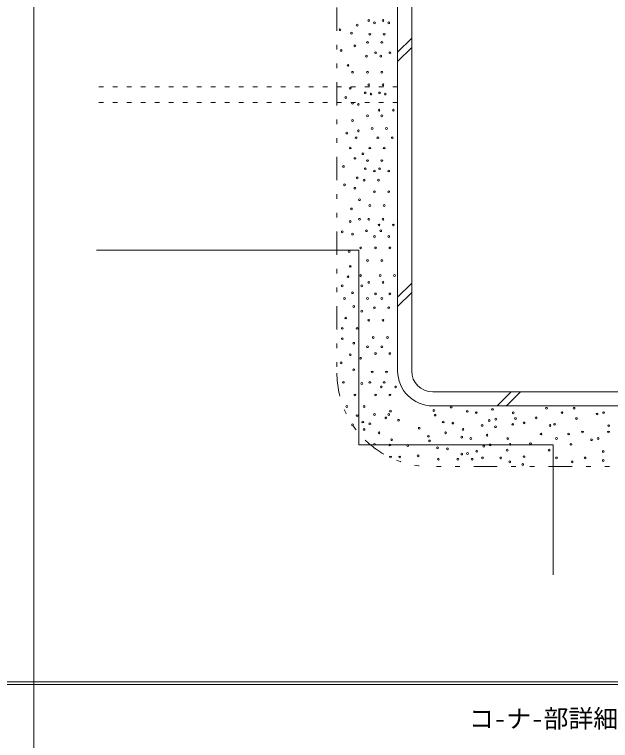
# Model space of a CAD drawing. Units: millimetres, scale not verified. Extents: x -1209 to 1209, y -852 to 852.
# Drawn here: x 395.6 to 778.5, y -11.3 to 455.3 of the extents above; entities that cross this region are included whole.
import ezdxf
from ezdxf.enums import TextEntityAlignment as Align

# ---------------------------------------------------------------- set-up
doc = ezdxf.new("R2010")
doc.units = ezdxf.units.MM
doc.header["$LTSCALE"] = 3
doc.linetypes.add('USER1', pattern=[3, 1, -2])
doc.linetypes.add('USER6', pattern=[16, 5, -3, 1, -3, 1, -3])
for name, color, linetype, lineweight in [('0-1_0-0WAKU', 7, 'Continuous', 18), ('0-7_0-6HIFUKU', 4, 'Continuous', 18), ('0-8_0-7KUTAI', 6, 'Continuous', 18)]:
    doc.layers.add(name, color=color, linetype=linetype, lineweight=lineweight)
doc.styles.add('ＭＳ ゴシック', font='')
doc.styles.get('ＭＳ ゴシック').set_extended_font_data('MS Gothic')

msp = doc.modelspace()

# ---------------------------------------------------------------- linework, layer by layer
at = {"layer": '0-1_0-0WAKU'}
for p, q in [((408, 850), (408, -799)), ((-1207, 26.35), (1207, 26.35)), ((-1207, 24.65), (1207, 24.65))]:
    msp.add_line(p, q, dxfattribs=at)
at = {"layer": '0-7_0-6HIFUKU', "linetype": 'USER6'}
for p, q in [((602.755, 603.792), (602.755, 224.792)), ((1041.751, 164.792), (662.755, 164.792))]:
    msp.add_line(p, q, dxfattribs=at)
at = {"layer": '0-7_0-6HIFUKU'}
for centre in [(615.753, 448.469), (623.135, 451.421), (626.825, 449.945), (632.349, 451.421), (636.04, 449.945), (604.682, 445.516), (612.063, 443.302), (623.873, 442.564), (633.087, 442.564), (614.277, 435.183), (622.397, 437.397), (631.611, 437.397), (605.42, 432.23), (627.563, 430.754), (636.778, 430.754), (621.658, 428.54), (630.873, 428.54), (609.849, 422.635), (612.801, 418.206), (622.397, 418.206), (631.611, 418.206), (623.135, 410.087), (632.349, 410.087), (611.325, 407.872), (608.372, 401.967), (620.92, 404.92), (624.611, 404.182), (630.135, 404.92), (633.825, 404.182), (612.801, 398.277), (616.492, 397.538), (629.778, 393.848), (638.992, 393.848), (612.801, 387.205), (622.397, 390.157), (631.611, 390.157), (625.349, 382.038), (634.563, 382.038), (609.11, 379.085), (616.492, 380.562), (615.015, 376.133), (629.04, 376.133), (638.254, 376.133), (611.325, 369.49), (623.873, 369.49), (633.087, 369.49), (619.444, 365.799), (614.277, 362.847), (622.397, 361.371), (631.611, 361.371), (606.896, 357.68), (620.92, 356.204), (626.825, 354.727), (630.135, 356.204), (636.04, 354.727), (615.753, 350.299), (607.634, 345.87), (620.182, 348.822), (629.397, 348.822), (614.277, 343.656), (626.825, 341.441), (636.04, 341.441), (617.23, 336.274), (623.873, 332.584), (633.087, 332.584), (612.063, 330.369), (611.325, 322.25), (617.23, 323.726), (623.135, 323.726), (632.349, 323.726), (629.778, 320.036), (638.992, 320.036), (606.158, 315.607), (612.801, 314.131), (621.658, 316.345), (626.825, 312.654), (630.873, 316.345), (636.04, 312.654), (610.587, 303.059), (617.968, 305.273), (627.563, 305.273), (636.778, 305.273), (611.325, 293.463), (622.397, 297.154), (631.611, 297.154), (609.849, 286.82), (617.968, 287.558), (630.516, 287.558), (639.73, 287.558), (606.158, 280.915), (618.706, 280.915), (623.135, 283.13), (632.349, 283.13), (612.801, 276.487), (627.563, 275.748), (636.778, 275.748), (607.634, 272.796), (622.397, 272.796), (631.611, 272.796), (613.539, 267.629), (626.825, 266.891), (636.04, 266.891), (618.706, 264.677), (608.372, 260.248), (623.135, 258.772), (632.349, 258.772), (606.158, 253.605), (615.753, 253.605), (606.158, 246.962), (626.087, 247.7), (635.302, 247.7), (613.539, 244.009), (622.397, 241.795), (631.611, 241.795), (611.325, 236.628), (617.968, 234.414), (627.563, 237.366), (636.778, 237.366), (605.42, 231.461), (613.539, 227.032), (625.349, 225.556), (634.563, 225.556), (606.896, 218.913), (623.873, 218.913), (633.087, 218.913), (618.706, 218.175), (631.254, 215.961), (640.468, 215.961), (614.277, 210.794), (627.563, 210.794), (636.778, 210.794), (609.11, 203.413), (620.182, 203.413), (637.159, 200.46), (665.057, 200.803), (676.129, 203.018), (686.442, 200.258), (702.701, 201.541), (737.393, 202.28), (755.108, 202.28), (615.753, 197.508), (626.825, 198.246), (634.207, 196.031), (636.04, 198.246), (665.795, 197.851), (692.282, 199.423), (715.987, 199.327), (717.463, 195.636), (730.659, 196.086), (747.344, 199.423), (756.584, 195.636), (769.87, 198.589), (774.041, 199.423), (612.801, 191.603), (619.397, 193.413), (623.873, 192.341), (642.326, 194.555), (670.962, 193.422), (677.265, 192.749), (696.058, 191.208), (700.625, 194.418), (704.796, 195.252), (715.642, 191.915), (722.948, 192.853), (739.633, 191.184), (742.56, 191.946), (777.379, 191.08), (620.182, 188.65), (629.778, 186.436), (655.612, 189.388), (672.589, 186.436), (683.737, 188.681), (704.594, 190.35), (760.49, 187.013), (777.176, 187.013), (637.897, 182.007), (661.517, 184.221), (682.902, 183.676), (688.742, 182.841), (699.161, 184.96), (712.447, 182.745), (733.853, 185.698), (743.805, 182.841), (751.568, 185.698), (766.33, 182.007), (770.502, 182.841), (626.825, 179.054), (636.755, 178.65), (648.231, 178.316), (662.255, 181.269), (667.422, 176.84), (697.085, 177.836), (701.257, 178.67), (713.924, 179.054), (727.119, 179.504), (753.044, 179.054), (673.725, 176.167), (682.902, 172.83), (686.613, 173.15), (692.518, 174.626), (712.102, 175.333), (739.02, 175.364), (773.839, 174.498), (637.159, 170.935), (643.064, 170.935), (654.874, 171.673), (667.885, 169.493), (680.4, 169.493), (689.577, 169.493), (696.251, 170.327), (707.931, 170.327), (713.771, 167.824), (722.948, 171.161), (743.805, 170.327), (753.816, 167.824), (762.159, 170.327), (773.839, 168.659), (722.113, 166.156)]:
    msp.add_circle(centre, 0.567, dxfattribs=at)
at = {"layer": '0-7_0-6HIFUKU', "linetype": 'USER6'}
msp.add_arc((662.755, 224.792), 60, 180, 270, dxfattribs=at)
at = {"layer": '0-8_0-7KUTAI'}
for p, q in [((641.751, 226.293), (641.751, 481.293)), ((650.751, 226.293), (650.751, 481.293)), ((641.751, 431.043), (650.751, 440.043)), ((641.751, 425.043), (650.751, 434.043)), ((616.751, 303.796), (448.206, 303.796)), ((641.751, 273.643), (650.751, 282.643)), ((641.751, 267.643), (650.751, 276.643)), ((664.25, 212.793), (919.251, 212.793)), ((705.601, 203.793), (714.601, 212.793)), ((711.601, 203.793), (720.601, 212.793)), ((664.25, 203.793), (919.251, 203.793)), ((741.751, 178.793), (741.751, 95.124))]:
    msp.add_line(p, q, dxfattribs=at)
at = {"layer": '0-8_0-7KUTAI', "linetype": 'USER1'}
for p, q in [((641.751, 408.796), (448.206, 408.796)), ((641.751, 398.796), (448.206, 398.796))]:
    msp.add_line(p, q, dxfattribs=at)
at = {"layer": '0-8_0-7KUTAI'}
msp.add_lwpolyline([(616.751, 303.796), (616.751, 178.793), (741.751, 178.793)], dxfattribs=at)
for radius in [22.5, 13.5]:
    msp.add_arc((664.25, 226.293), radius, 180, 270, dxfattribs=at)

# ---------------------------------------------------------------- texts
at = {"layer": '0-1_0-0WAKU', "style": 'ＭＳ ゴシック'}
msp.add_text('コ-ナ-部詳細図〔２〕', height=11.72, dxfattribs=at).set_placement((687.554, -6.6), align=Align.BOTTOM_LEFT)

doc.saveas('drawing.dxf')
